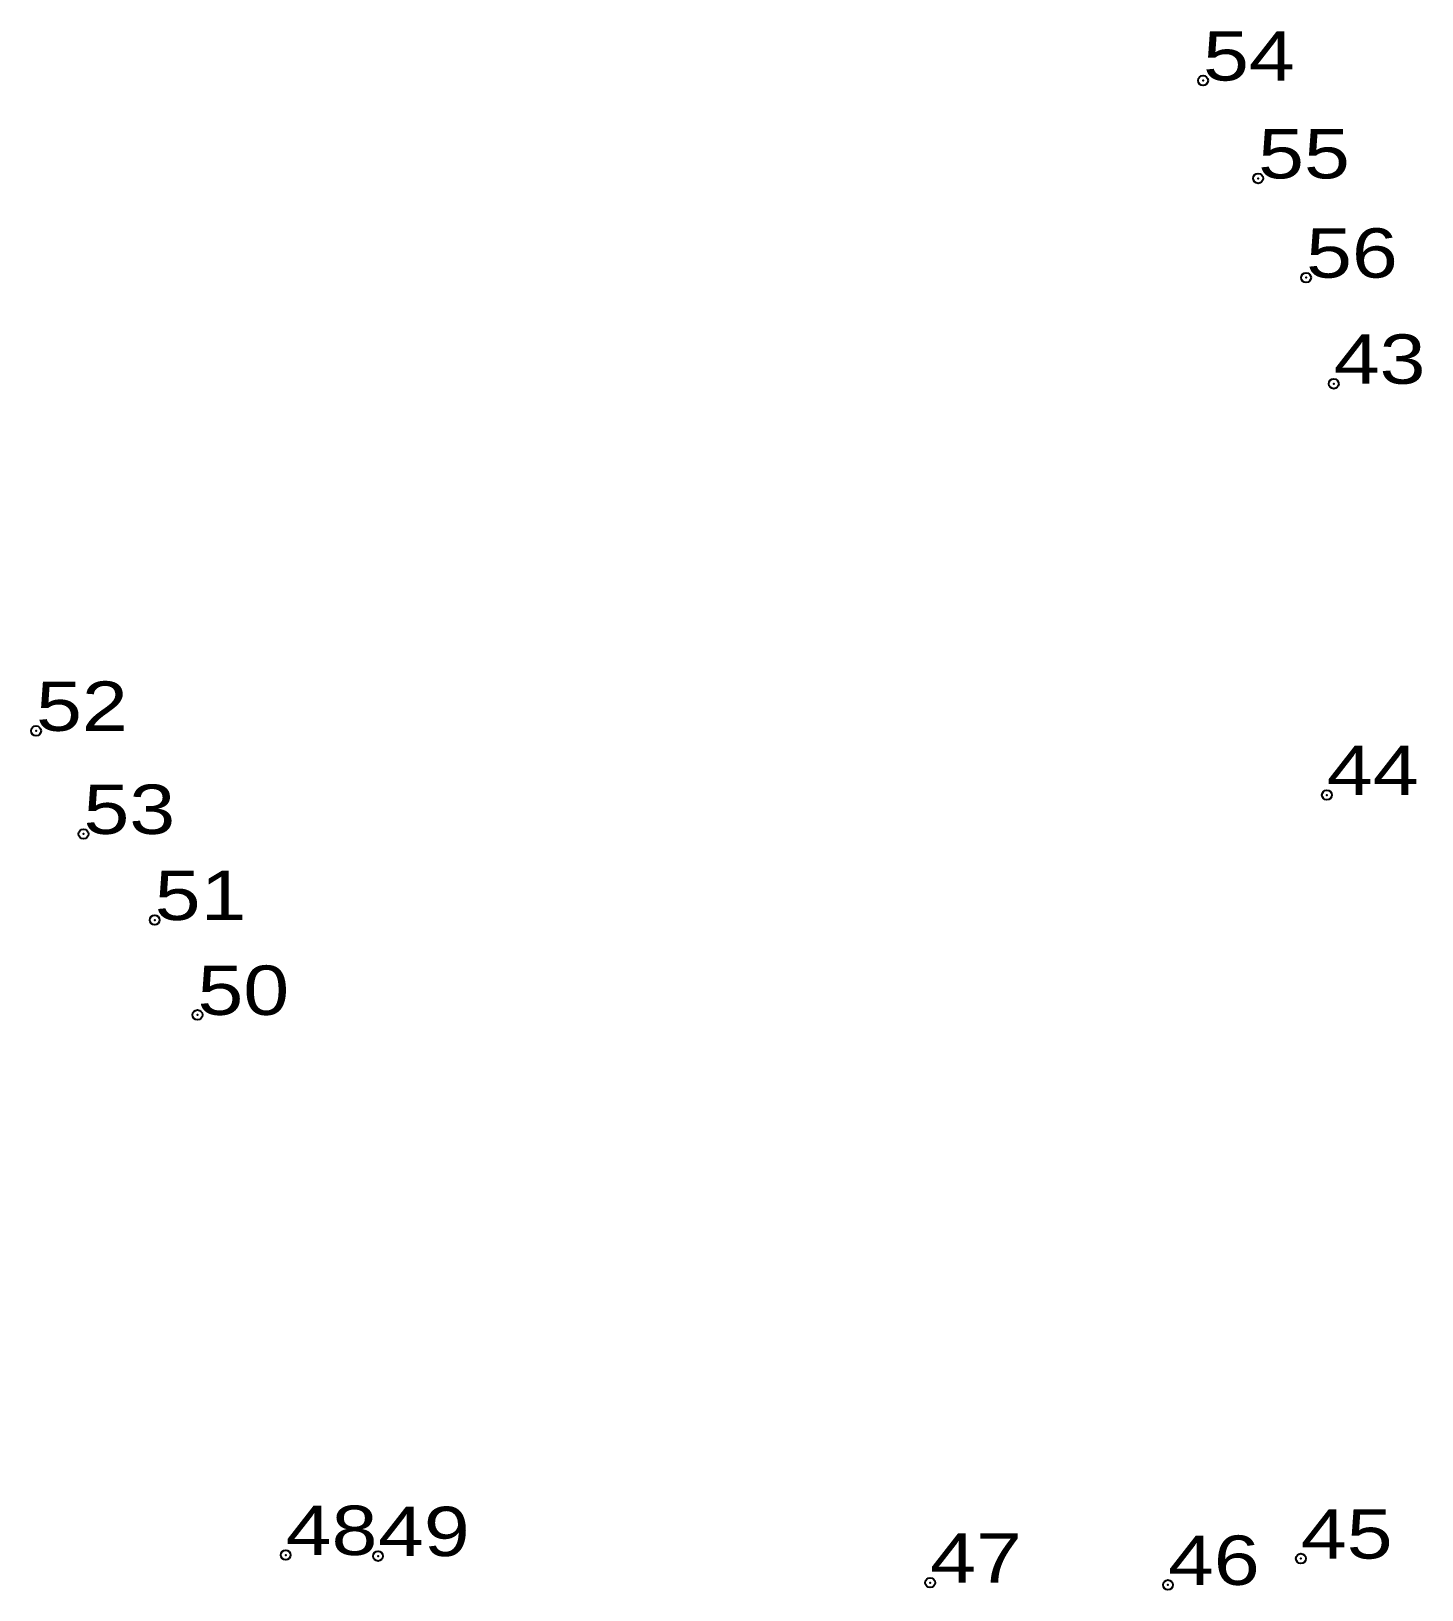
# Model space of a CAD drawing. Header units: metres. Extents: x 535399 to 543559, y 1835024 to 1838247.
# Drawn here: x 536178.8 to 536229.6, y 1837648.8 to 1837705.7 of the extents above.
import ezdxf

# ---------------------------------------------------------------- set-up
doc = ezdxf.new("R2010")
doc.units = ezdxf.units.M
doc.header["$LTSCALE"] = 0.72
doc.header["$PDMODE"] = 32
doc.header["$PDSIZE"] = 0.36
doc.layers.add('12', color=7, linetype='Continuous')
doc.layers.add('7', color=7, linetype='Continuous')

msp = doc.modelspace()

# ---------------------------------------------------------------- linework, layer by layer
at = {"layer": '7'}
for p in [(536221.57, 1837703.87), (536223.58, 1837700.3), (536225.33, 1837696.68), (536226.34, 1837692.81), (536178.98, 1837680.15), (536226.09, 1837677.81), (536180.71, 1837676.39), (536183.31, 1837673.25), (536184.87, 1837669.79), (536188.09, 1837650.09), (536191.46, 1837650.05), (536225.14, 1837649.96), (536211.61, 1837649.08), (536220.29, 1837649)]:
    msp.add_point(p, dxfattribs=at)

# ---------------------------------------------------------------- texts
at = {"layer": '12', "width": 1.25}
for s, p in [('54', (536221.57, 1837703.87)), ('55', (536223.58, 1837700.3)), ('56', (536225.33, 1837696.68)), ('43', (536226.34, 1837692.81)), ('52', (536178.98, 1837680.15)), ('44', (536226.09, 1837677.81)), ('53', (536180.71, 1837676.39)), ('51', (536183.31, 1837673.25)), ('50', (536184.87, 1837669.79)), ('48', (536188.09, 1837650.09)), ('49', (536191.46, 1837650.05)), ('45', (536225.14, 1837649.96)), ('47', (536211.61, 1837649.08)), ('46', (536220.29, 1837649))]:
    msp.add_text(s, height=1.8, dxfattribs=at).set_placement(p)

doc.saveas('drawing.dxf')
